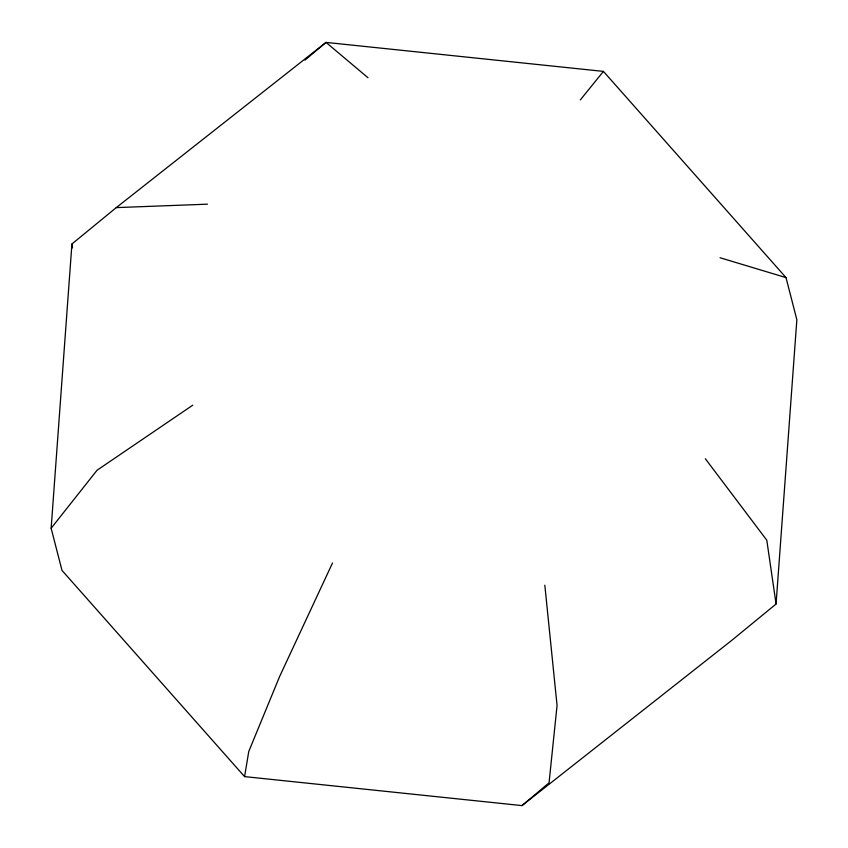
<?xml version="1.0" encoding="UTF-8"?>
<svg xmlns="http://www.w3.org/2000/svg" width="848" height="848" viewBox="0 0 848 848"><rect width="100%" height="100%" fill="white"/><g stroke="black" fill="none" stroke-linecap="round" stroke-linejoin="round"><path stroke-width="1.27" d="M51.145 528.251L71.932 243.98L116.271 207.612L326.014 42.4L603.426 71.391L786.011 277.603L796.855 319.749L776.068 604.02L731.729 640.388L521.986 805.6L244.574 776.609L61.989 570.397L51.145 528.251L97.064 470.237L192.761 405.185M244.574 776.609L248.771 751.455L279.649 676.45L332.501 563.008M580.308 99.926L603.426 71.391M304.973 60.113L326.014 42.4L367.99 77.73M521.986 805.6L549.048 782.831L557.062 705.441L544.829 585.194M116.271 207.612L207.453 204.177M720.058 257.75L786.011 277.603M705.356 458.757L766.804 540.229L776.068 604.02M71.932 243.98L72.504 247.892"/></g></svg>
